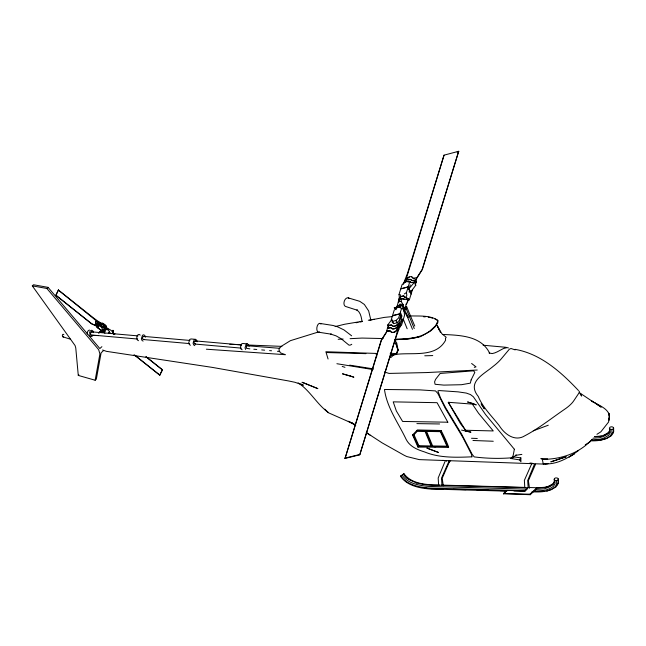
<?xml version="1.0" encoding="UTF-8"?>
<svg xmlns="http://www.w3.org/2000/svg" width="646" height="646" viewBox="0 0 646 646"><rect width="100%" height="100%" fill="white"/><g stroke="black" fill="none" stroke-linecap="round" stroke-linejoin="round"><path stroke-width="0.97" d="M400.593 296.659L403.815 295.836L400.593 296.659L400.617 294.923L399.042 294.439L400.722 289.012L407.884 287.05L409.499 290.538L409.225 292.21L409.725 290.571L408.215 286.824L409.475 282.746L408.014 281.333L404.727 282.173L402.07 284.636L400.811 288.714L408.215 286.824M104.24 330.566C110.523 326.957 100.55 329.048 105.904 325.737L105.879 326.666M106.453 326.941L106.477 326.012L105.379 327.191L106.324 326.319L104.24 327.441L106.041 328.249M107.042 328.402L105.532 327.498L106.412 327.91M112.63 332.44L112.969 330.34L113.333 333.336M112.759 333.061L112.969 330.34M113.203 332.706L112.824 330.477M95.656 322.088L96.133 325.842L91.659 323.872L55.847 295.287L58.366 290.054L94.284 318.535L103.966 325.455L101.898 324.009L102.738 323.226L104.692 324.785L101.963 327.425M87.258 333.982L87.444 332.028L88.332 330.534L89.576 330.058M609.097 420.28C612.182 409.176 598.293 405.462 591.316 400.77L594.239 402.611L579.599 392.825L581.594 396.063L580.471 393.357M608.871 419.456L609.049 417.76L608.605 421.991L600.853 431.835L596.928 434.298M398.865 327.675L401.521 325.221L404.533 315.418L403.92 309.466L402.741 307.876L402.611 308.958L400.052 307.73L400.423 306.866L397.201 307.69L400.423 306.866M100.841 323.008L99.864 323.896L98.467 323.953A2.584 1.607 47.3 0 0 97.804 325.309L98.135 328.192L96.181 325.536L97.514 326.48M399.212 326.408L400.706 325.075L399.624 322.402L396.644 325.067A2.689 1.098 -22 0 1 392.881 326.028L391.508 324.857L388.149 325.318L386.704 331.148L390.208 331.051L391.662 332.545L394.1 332.391L395.82 331.495L398.219 328.023C396.773 330.267 394.585 332.989 391.557 332.286L390.103 330.784L386.922 331.245L381.237 340.095L345.037 458.434L359.774 454.808L396.014 336.453L399.664 322.54L400.617 315.805L399.486 320.19L396.902 322.814L393.608 323.654L392.082 322.079L392.534 320.327M32.3 285.863L75.073 345.562L75.768 347.928L78.279 375.423L95.148 380.228L99.912 353.935L98.668 349.664L46.883 288.479L32.3 285.863L33.495 284.757L48.087 287.365L99.864 348.549L101.898 346.676M398.953 299.663L398.655 301.27A4.086 3.545 17.2 0 1 401.247 298.662A4.086 3.545 17.2 0 1 405.268 299.582L401.739 298.953L398.953 299.663L397.193 305.913M437.931 320.933L435.533 325.778M393.608 323.654L392.663 321.312L391.201 319.907L392.461 315.821L399.866 313.932L402.821 320.989L402.095 319.334L399.858 327.126L398.937 325.14L396.596 327.934L393.866 329.008L392.445 328.992L390.878 327.861L387.447 328.305L387.495 327.772M415.879 281.979L416.541 278.692L422.282 269.673L458.7 151.277L444.036 155.161L407.537 273.258L403.798 282.883L406.584 280.372A2.947 1.195 -22 0 1 410.549 279.363L412.035 280.509L415.225 279.976L416.194 282.294L415.225 284.878L415.766 285.233L410.404 292.38L410.872 290.595M406.431 278.232L444.036 155.161M399.527 304.274A4.086 3.545 17.1 0 1 403.548 305.195L401.021 301.311L401.739 298.953M404.921 308.586L406.641 302.974A4.086 3.545 17.2 0 1 406.035 304.323M345.037 458.434L381.398 340.369L386.607 332.173M399.866 313.932L398.606 318.01L395.958 320.473L392.663 321.312M399.955 313.641L401.005 317.267L399.955 313.641L401.626 308.207M407.19 301.197L409.354 299.76L408.369 299.009L407.513 300.277L407.311 298.436L406.132 296.853L406.835 295.214L406.447 292.549L408.127 287.123M401.336 317.057L401.747 315.708M401.376 317.679L401.877 316.039L400.367 312.301M359.774 454.808L396.127 336.744L399.688 326.997M409.354 299.76L412.39 289.949M458.7 151.277L422.209 269.374L416.525 278.224L416.5 277.748L413.133 278.176L411.68 276.682C408.748 276.004 406.552 278.604 404.88 280.59L409.354 277.102M102.512 330.219L103.069 329.056L102.512 330.219L99.839 329.42L101.382 330.655L98.652 328.475L98.095 326.997L99.516 325.027L100.921 324.914L102.601 326.771L99.864 323.896L100.897 322.943L99.5 323M96.416 324.922L96.157 325.689L91.764 323.783L55.952 295.198L58.471 289.949M403.29 284.353L403.798 282.883L406.504 280.687L403.968 283.005M506.86 491.13L429.695 488.99C419.173 488.101 406.778 485.59 400.488 476.231L402.159 475.27C407.917 483.692 419.311 485.526 428.742 486.406L527.136 489.143L527.572 488.247L524.681 490.92L506.884 490.427L503.428 493.625L530.213 494.723L535.986 489.385L544.255 488.812L548.301 487.496L552.669 484.936L554.163 482.667L554.429 478.46L555.826 477.87L557.433 478.072L558.322 478.944L558.427 482.675L556.529 485.566M546.855 491.097L551.28 489.66L556.085 486.842L558.071 483.83L558.322 478.944M593.093 438.166L599.528 437.713L603.574 436.405L607.943 433.846L609.436 431.576L609.703 427.369L611.1 426.78L612.707 426.982L613.595 427.854L613.7 431.585L612.279 433.757M600.215 440.136L606.554 438.569L611.358 435.751L613.345 432.731L613.595 427.854M416.5 277.748L415.604 280.219L413.626 280.727M410.355 284.926L408.975 288.697L414.538 282.189L411.066 282.48L409.701 281.309A2.689 1.098 -22 0 0 407.473 281.495M390.668 357.706L393.422 355.155L396.579 354.307L398.114 350.285L396.725 342.994L394.496 339.748M444.884 461.842L438.182 477.975L438.618 485.219L439.369 485.34M534.42 464.329L527.717 480.462L528.162 487.706L443.213 485.445M134.021 354.727L159.732 375.197L162.461 369.754L146.093 356.721M400.9 321.861L402.095 319.334M535.986 489.385L536.624 488.037L544.836 487.464L548.817 486.18L553.105 483.66L554.518 481.52L554.429 478.46M162.461 369.754L159.732 375.197M99.516 325.027L98.095 326.997M97.078 327.256L97.021 323.468L97.675 322.693L98.895 322.927L58.366 290.054M96.868 327.029L97.288 325.632L96.843 324.284A2.859 1.785 47.2 0 1 97.538 322.855L98.895 322.927L97.538 322.855M519.61 459.895L520.854 457.885L513.885 456.883L510.679 458.458L519.61 459.895L520.934 461.769L520.854 457.885M609.323 431.14L608.387 432.57L604.091 435.081M388.496 326.295L387.891 324.776L392.033 319.269M449.414 461.761L442.195 478.298L443.293 485.768L442.704 485.13C433.644 485.63 424.139 485.324 415.435 482.473M535.599 464.151L528.38 480.689L529.478 488.158L528.888 487.52L528.162 487.706M396.596 327.934L398.994 324.978L399.858 327.126M449.156 460.832L441.533 478.072L441.969 485.308M531.989 463.125L524.366 480.366L524.802 487.609L525.561 487.73M104.111 330.817L106.13 328.426M592.342 439.143L588.95 442.575M400.488 476.231L403.911 473.655C411.833 484.435 427.176 484.775 439.345 485.033M402.159 475.27L403.911 473.655M387.891 324.776L388.254 325.487L391.516 325.148L393.002 326.295A2.947 1.195 -22 0 0 396.967 325.277L399.624 322.402M397.452 330.841L398.784 329.42M101.688 328.136L101.131 326.755L102.674 326.852L103.941 327.918L105.266 326.69L104.151 325.487L103.925 324.171L105.468 325.406L104.709 324.938M105.863 327.797L104.943 328.717A2.358 0.436 -51.4 0 0 103.675 330.558A2.358 0.436 -51.4 0 0 103.78 331.123M412.552 434.984L417.356 429.953L441.057 430.511A122.482 81.614 89.3 0 1 448.671 447.129L417.97 447.105L412.552 434.984L413.157 434.37M440.322 431.649L447.274 446.782L418.309 446.378L413.392 435.38L417.276 431.302L440.322 431.649L440.927 431.035M396.967 325.277L399.664 322.54M398.994 324.978L396.297 327.708A2.947 1.195 -22 0 1 392.332 328.725L390.846 327.579L387.778 328.031M413.392 435.38L413.997 434.774L418.915 445.764L430.922 445.934M418.309 446.378L418.915 445.764M417.97 447.105L418.576 446.491M416.751 430.559L440.653 430.922L441.057 430.511M425.052 431.415L431.318 446.564L432.618 445.958L446.927 446.16M103.877 332.068L105.04 330.93M46.883 288.479L48.087 287.365M99.686 322.168L98.854 322.935L99.92 323.864L98.604 323.783A2.859 1.785 47.2 0 0 97.909 325.204L98.353 326.553L97.95 328.386L99.629 328.911M98.668 325.818L99.944 325.81L100.921 324.914L99.864 323.896M103.384 326.165L104.83 324.898M103.941 327.918L105.266 326.69M103.61 350.52L101.115 352.829L96.343 379.113L95.148 380.228M78.279 375.423L78.877 374.866M448.55 462.665L450.65 460.719M503.573 493.98L506.884 490.427M513.95 490.976L524.827 491.275L526.555 489.676M503.428 493.625L529.978 494.182L536.624 488.037M395.53 308.53L394.262 307.843L396.192 307.351M394.431 308.279L396.369 307.787M406.197 299.106L408.127 298.613L408.304 299.05L406.374 299.542M516.162 454.881L512.763 457.982L510.679 458.458M103.861 332.359L105.064 331.309L103.699 332.197M102.512 332.23L104.927 330.171M105.694 327.934L106.525 327.296A2.689 0.501 -51.4 0 1 106.655 327.942M113.866 334.184L114.528 333.691A2.689 0.501 -51.4 0 1 114.649 334.329M113.849 334.442L114.423 334.006A2.358 0.436 -51.4 0 1 114.689 334.103M95.737 321.805L97.724 321.837L96.359 321.337L95.551 322.184L96.117 325.996M578.671 450.44C568.916 457.61 557.304 464.627 544.715 463.86L548.026 463.594L543.972 464.022M579.01 391.113L579.47 391.831L578.663 393.462L573.931 400.536A26.995 9.779 -24.7 0 1 564.031 409.685C551.143 418.527 538.635 428.548 524.867 435.767C514.983 441.993 504.615 434.241 499.31 425.746C491.945 416.226 482.933 407.763 478.258 396.442C466.557 381.972 483.588 374.478 493.124 366.395A44.364 18.048 -22 0 0 501.191 358.942L509.347 349.203L510.986 348.493L515.201 349.906M404.283 293.987L406.447 292.549M396.386 308.667L394.221 310.104L392.55 315.531L399.632 313.851M574.246 453.694L569.094 457.037L574.585 453.775M585.268 444.803L590.024 441.832L589.572 441.921C576.91 454.227 559.711 459.306 542.325 459.403L543.286 464.07L544.029 463.909M606.061 434.362L608.968 432.65M550.78 485.453L552.968 484.169M404.751 308.941L406.205 308.723L405.357 309.482M63.696 336.808L63.437 336.946A1.421 0.953 -88.4 0 1 62.484 336.203A1.421 0.953 -88.4 0 1 62.638 334.596L62.88 334.362A1.421 0.953 -88.4 0 1 63.857 334.814M609.348 428.395L610.228 429.275L611.843 429.477L613.232 428.887M554.074 479.493L554.954 480.366L556.569 480.567L557.958 479.978M391.985 355.453L396.273 353.733L397.799 349.72L396.014 343.955L394.343 341.516M533.265 430.809L548.268 425.213M137.969 335.888L91.619 331.826L90.553 332.811L90.755 334.612L91.32 334.975L137.671 339.037M92.426 336.073L91.175 336.55L90.036 335.823L89.632 332.222L90.521 330.728L91.772 330.251L92.903 330.97L93.492 332.625M189.9 340.442L143.549 336.38L142.483 337.365L142.395 338.334L143.259 339.53L189.601 343.591M143.259 339.53L143.88 339.287M197.143 341.718L196.554 340.062L195.415 339.336L194.163 339.812L193.089 343.26L193.679 344.907L194.817 345.634M241.612 344.972L195.27 340.91L194.196 341.904L194.107 342.873L194.971 344.06L241.321 348.129M194.971 344.06L195.593 343.825M249.073 346.264L248.484 344.617L247.345 343.89L246.094 344.366L245.028 347.814L245.617 349.462M279.742 348.315L246.57 345.707L246.336 348.251L249.857 348.872M390.111 353.879L391.718 353.297L396.273 353.733L392.267 355.187L390.854 354.832M605.326 434.782L600.11 436.373L594.635 436.761M550.053 485.881L546.007 487.189L537.738 487.762L528.888 487.52M318.195 332.06L290.401 340.676L281.898 345.925L279.403 348.234L278.951 350.043L280.445 352.877L285.475 354.702L206.373 349.211M457.11 152.101L458.781 151.576M412.616 282.714L414.457 282.173L414.054 281.963L414.708 282.73L415.225 279.976L416.194 282.294L415.798 281.809M474.285 367.364L476.013 366.888L471.612 363.472M417.268 337.325L419.044 336.849M344.883 458.151L359.66 454.518M408.183 279.871L409.233 279.605M398.235 302.021L401.021 301.311M386.704 331.148L388.69 330.647M335.177 326.585L344.681 324.244L362.398 321.256M416.371 337.567L406.471 339.158L394.819 339.618M356.083 322.75L358.037 322.378M359.992 322.007L361.946 321.635M369.754 320.158L384.402 317.388L392.776 316.548M368.301 320.255L374.204 319.261M410.347 338.69L420.562 336.606L430.325 331.22A131.275 53.384 -22 0 0 435.695 326.238L437.843 322.685L437.649 320.182C429.485 314.933 418.971 316.29 409.734 315.87M515.783 455.317L521.863 454.388M594.845 436.543L601.281 436.098M591.461 439.926L599.876 439.337L604.083 437.972L608.629 435.307L610.325 432.723L610.228 429.275M598.293 440.273L590.517 440.524M543.98 491.299L532.256 491.533M403.08 339.15L409.378 338.819M338.173 339.287L343.139 339.037M350.092 338.682L362.01 338.068L383.159 338.552M394.795 339.812L397.225 339.731M424.761 355.793L432.755 355.575M396.579 354.307C413.149 352.328 436.082 357.795 445.635 340.151L445.417 338.544L446.168 337.26L441.912 333.788L437.407 326.117L439.579 330.623M101.462 323.234L102.738 323.226M395.425 339.158C407.327 338.811 420.393 338.561 430.139 330.76A131.275 53.384 -22 0 0 435.509 325.778M477.233 370.029L426.513 372.572L389.005 373.42L384.427 371.959M433.967 446.709L435.897 446.733M416.88 423.606L439.587 423.97M465.532 430.252L493.253 430.939L478.524 413.23L472.363 404.113L448.276 402.288L460.501 423.695L465.532 430.252L448.276 402.288M91.684 335.395L98.58 335.589M326.658 352.538L365.927 353.645M590.412 440.822C597.251 441.032 604.446 440.475 610.05 436.098L611.948 433.208L611.843 429.477M446.669 461.163L442.898 460.315M532.853 463.553L529.962 462.98M442.704 485.13L524.536 487.399M525.618 490.718L428.855 488.037C418.874 487.149 406.98 484.985 400.956 476.086M534.21 490.96C540.872 491.146 547.905 490.669 553.356 486.398L555.051 483.814L554.954 480.366M430.769 488.715L443.083 489.054M453.064 489.337L466.041 489.692M477.014 489.999L488.99 490.33M499.972 490.637L505.955 490.798M532.151 491.832C539.919 492.131 548.341 492.228 554.777 487.189L556.674 484.298L556.569 480.567M106.881 328.128L107.381 328.895L106.315 328.257M471.499 438.271L477.281 438.489M472.953 440.483L493.261 441.25M229.815 344.286L240.837 344.73M248.863 345.053L281.939 346.377M547.622 458.878L540.855 458.579L542.705 459.298M504.566 347.742L506.504 347.847M414.635 278.523L413.246 278.442L411.793 276.94M543.286 464.07L419.222 459.613L406.778 456.544L403.984 455.18L382.206 442.922L366.234 432.513M195.415 339.336L191.038 338.956L189.787 339.433L188.713 342.873L189.302 344.528L190.441 345.255M247.345 343.89L242.751 343.486L241.499 343.963L240.425 347.411L241.015 349.066L242.153 349.785M253.805 349.22L256.761 349.478M261.695 349.914L264.65 350.172M269.584 350.608L271.554 350.778M277.473 351.295L279.443 351.472M483.087 345.214L505.761 347.282M442.486 334.434C459.5 335.274 481.052 335.484 489.652 353.176M423.429 316.71L425.181 316.895M425.181 488.053L427.046 488.271M319.568 323.363L333.094 325.479L337.535 326.795L343.995 329.928L351.634 335.815M318.89 332.254L331.358 334.192L330.728 334.079L336.114 335.88L341.088 338.706M349.728 365.151L373.525 368.914M372.904 369.544L336.897 363.722M489.062 352.991L492.252 353.564C497.468 352.668 501.433 348.88 506.367 347.387L508.442 347.952M428.29 317.202L429.945 317.469M465.306 431.011L470.958 432.166L461.527 430.091M515.007 349.333C540.718 353.822 561.091 372.096 578.404 390.45M407.028 298.363L408.127 298.613M407.206 298.799L408.304 299.05M394.262 307.843L395.36 308.094M430.842 317.687L432.626 318.123M348.242 297.879L359.757 301.319L364.36 304.468L368.664 310.952L370.812 319.94M409.499 290.538L407.884 287.05M63.033 336.889L70.608 339.255M342.194 366.46L344.956 367.324M102.601 349.979L106.348 351.327L212.195 367.372L288.496 380.938L294.923 382.287L303.362 385.202L300.77 383.966M416.832 483.038L408.991 479.663L405.793 477.386L403.379 474.261M434.895 318.898L437.843 320.642M298.121 382.844C309.991 390.515 316.685 403.895 327.966 412.261L324.728 409.184L328.216 412.673L352.498 423.388L348.275 421.265L354.153 424.139L350.625 422.419L355.744 425.569M247.2 345.465L247.765 345.828M195.27 340.91L195.835 341.274M143.549 336.38L144.123 336.744M140.239 335.121L139.108 334.402L137.856 334.878L136.968 336.372L136.782 338.318L137.372 339.974L138.51 340.7M143.105 341.104L141.967 340.377L141.377 338.722L142.451 335.282L143.703 334.798L144.841 335.524L145.431 337.18M91.619 331.826L92.192 332.189M366.694 432.82L370.691 435.582M406.932 477.87L408.466 478.961M410.646 279.629L412.213 280.752M409.79 281.575L411.268 282.722M145.98 356.842L162.34 369.867M103.505 326.117L104.143 326.634L103.239 326.125M109.045 332.004L110.967 333.538M99.944 325.81L102.674 327.99L101.131 326.755M134.909 355.243L159.845 375.092M341.936 339.36L348.323 344.601A4.49 2.35 -50.7 0 0 351.771 344.278M105.815 326.674L106.307 327.078M105.532 326.787L103.925 324.171M105.387 326.383L105.734 326.803M403.435 473.801L405.074 475.916M390.685 353.136L392.267 355.187M407.045 298.872L406.14 297.669A4.708 4.086 17.2 0 0 401.505 296.603A4.708 4.086 17.2 0 0 398.517 299.615L398.671 301.012M97.239 327.062L96.093 325.221L97.013 326.868M408.498 317.259L404.654 310.742L403.992 310.71L407.715 317.388L405.817 312.769M415.402 284.523L415.766 285.233L414.538 282.189M437.18 325.39L440.467 332.448M440.653 430.922L448.276 447.533M406.681 306.785L414.78 326.093M529.978 494.182L530.213 494.723M426.352 430.817L432.618 445.958M425.746 431.431L432.021 446.572M407.707 298.985L407.884 299.421M406.423 309.264L414.223 328.58M407.594 317.234L412.479 329.315M402.741 307.876L404.121 311.299M403.403 319.471L407.158 328.757M394.674 307.472L394.851 307.908M395.958 320.473L396.902 322.814M388.149 325.318L388.698 326.666M409.725 290.571L411.082 294.18M396.014 343.955L398.114 350.285M105.233 327.207L105.435 327.837M105.387 327.021L105.524 327.667M328.071 359.006L325.875 351.747L375.98 353.427L376.812 356.237M362.043 321.627C361.413 317.42 360.67 312.551 356.899 309.918L357.553 310.322L345.667 306.487A4.49 2.842 -73.3 0 1 344.463 300.705A4.49 2.842 -73.3 0 1 349.026 298.339M399.042 294.439L399.454 298.557M407.489 299.478L407.723 301.577A4.708 4.086 17.2 0 1 406.423 303.741M404.453 310.209L404.259 308.368L403.072 306.785A4.126 3.577 17.1 0 0 399.018 305.857A4.126 3.577 17.1 0 0 396.402 308.489M396.006 309.684L395.853 308.287A4.708 4.086 17.1 0 1 398.84 305.275A4.708 4.086 17.1 0 1 403.475 306.341L404.824 308.15L405.058 310.25A4.708 4.086 17.1 0 1 404.356 311.8M319.657 331.947A4.49 2.366 -81.2 0 1 316.903 327.409A4.49 2.366 -81.2 0 1 320.925 324.034M113.187 332.932A2.334 0.436 -51.4 0 0 112.921 332.835C112.105 330.639 109.852 329.42 107.753 328.701A2.334 0.436 -51.4 0 1 107.858 329.258M106.275 327.498A2.358 0.436 -51.4 0 1 106.38 328.055M103.683 331.438A2.689 0.501 -51.4 0 1 103.554 330.8A2.689 0.501 -51.4 0 1 105.007 328.701M405.228 309.111A2.083 0.848 -22 0 0 405.809 308.538L406.592 307.278A2.083 0.848 -22 0 0 405.422 306.511M407.432 281.793A2.947 1.195 -22 0 1 408.433 281.535M399.115 299.655A4.126 3.577 17.2 0 1 400.254 297.758M404.299 297.128A4.126 3.577 17.2 0 1 405.793 297.951M98.741 333.191A5.095 3.173 47.2 0 1 103.756 332.593M98.991 332.956A5.095 3.173 47.2 0 1 105.007 333.166M106.776 329.856A1.042 0.646 47.2 0 1 107.874 329.896L108.819 330.655A1.042 0.646 47.2 0 1 109.319 331.899L108.964 332.617A1.042 0.646 47.2 0 1 108.302 332.819M103.36 332.197A4.013 2.495 47.2 0 1 104.232 332.674M102.334 332.133A4.013 2.495 47.2 0 1 103.166 332.383M514.361 449.245L513.134 455.6L511.729 457.788C499.366 458.797 486.519 458.49 474.212 456.9L472.129 454.291L461.696 434.257L445.732 407.909L440.491 397.863L437.875 390.959L439.03 390.547L458.103 391.864L466.291 393.075L470.474 394.569L473.389 396.805L485.63 414.635L514.361 449.245M471.112 379.945L470.336 383.151L461.454 384.717L443.81 385.105L435.065 384.281L434.58 381.883L435.565 379.38L440.16 373.453L473.575 370.812L474.818 372.419L471.112 379.945M566.041 456.819L550.957 461.817L566.041 456.819M471.935 456.835C456.334 457.449 439.506 458.111 424.753 452.006C417.453 449.697 409.903 446.741 406.189 439.474C398.461 423.106 386.946 407.86 384.475 389.49L419.932 389.885L435.509 390.911L437.794 393.357L445.167 408.086L462.972 437.649L471.483 454.324L471.935 456.835M447.823 422.209L402.611 421.45L396.337 410.953L393.212 401.86L437.076 402.684L447.823 422.209M350.164 375.924L342.453 373.808L353.895 377.199L350.164 375.924M472.517 403.387L467.559 401.949L476.247 404.905L472.517 403.387M304.823 383.312L301.997 382.279L317.872 388.634L304.823 383.312M431.116 449.664L426.853 448.082L438.456 452.45L431.116 449.664M597.913 404.832L594.99 402.983L601.224 407.15L597.913 404.832M484.33 408.765L481.189 403.887L484.33 408.765M609.299 415.168L608.839 413.222L609.348 417.687L609.299 415.168"/></g></svg>
